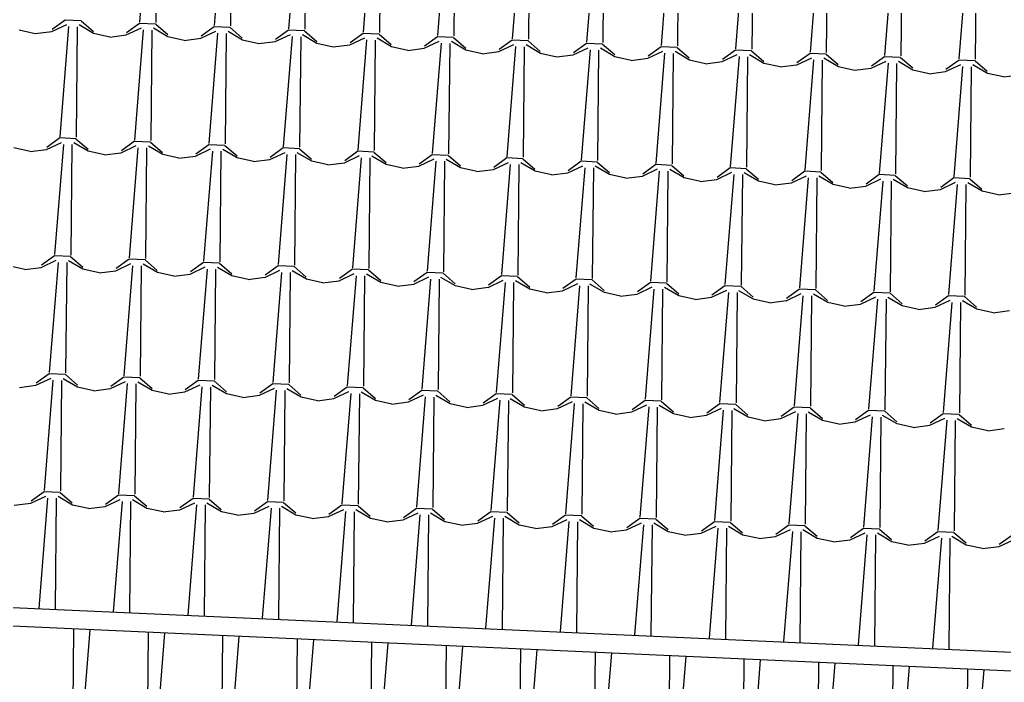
# Model space of a CAD drawing. Extents: x 1037 to 14540, y 1034 to 18285.
# Drawn here: x 7406 to 7722.9, y 1669.6 to 1882.9 of the extents above; entities that cross this region are included whole.
import ezdxf

# ---------------------------------------------------------------- set-up
doc = ezdxf.new("R2010")
doc.units = 0
doc.header["$LTSCALE"] = 100
doc.header["$MEASUREMENT"] = 0
doc.layers.get('0').update_dxf_attribs({"color": 240, "linetype": 'CONTINUOUS'})
doc.layers.add('proiezioni', color=252, linetype='CONTINUOUS')
doc.layers.add('retini copertura', color=32, linetype='CONTINUOUS')

# ---------------------------------------------------------------- blocks, each defined once
blk = doc.blocks.new('*X1853')
at = {"color": 0}
for p, q in [((20.8368, 16.4985), (20.8403, 16.8542)), ((20.8645, 16.4977), (20.8928, 16.8523)), ((21.0766, 16.4878), (21.08, 16.8435)), ((21.1042, 16.487), (21.1326, 16.8416)), ((21.3163, 16.477), (21.3198, 16.8327)), ((21.344, 16.4763), (21.3723, 16.8309)), ((21.5561, 16.4663), (21.5595, 16.822)), ((21.5837, 16.4655), (21.6121, 16.8201)), ((21.7959, 16.4556), (21.7993, 16.8113)), ((21.8235, 16.4548), (21.8518, 16.8094)), ((22.0356, 16.4448), (22.039, 16.8005)), ((22.0633, 16.4441), (22.0916, 16.7987)), ((22.2754, 16.4341), (22.2788, 16.7898)), ((22.303, 16.4334), (22.3314, 16.788)), ((22.5151, 16.4234), (22.5186, 16.7791)), ((22.5428, 16.4227), (22.5711, 16.7773)), ((22.7549, 16.4126), (22.7583, 16.7683)), ((22.7825, 16.4119), (22.8109, 16.7665)), ((22.9946, 16.4019), (22.9981, 16.7576)), ((23.0223, 16.4012), (23.0506, 16.7558)), ((23.2344, 16.3912), (23.2378, 16.7469)), ((23.262, 16.3905), (23.2904, 16.7451)), ((23.4742, 16.3804), (23.4776, 16.7361)), ((23.5018, 16.3798), (23.5302, 16.7344)), ((23.7139, 16.3697), (23.7173, 16.7254)), ((23.7416, 16.369), (23.7699, 16.7236))]:
    blk.add_line(p, q, dxfattribs=at)
blk = doc.blocks.new('*X1854')
at = {"color": 0}
for p, q in [((21.08, 19.1631), (21.0516, 18.8085)), ((21.1076, 19.1627), (21.1042, 18.807)), ((21.3197, 19.1524), (21.2914, 18.7978)), ((21.3474, 19.152), (21.344, 18.7963)), ((21.5595, 19.1417), (21.5312, 18.7871)), ((21.5872, 19.1413), (21.5837, 18.7856)), ((21.7993, 19.1309), (21.7709, 18.7763)), ((21.8269, 19.1305), (21.8235, 18.7748)), ((22.039, 19.1202), (22.0107, 18.7656)), ((22.0667, 19.1198), (22.0632, 18.7641)), ((22.2788, 19.1095), (22.2504, 18.7549)), ((22.3064, 19.1091), (22.303, 18.7534)), ((22.5185, 19.0988), (22.4902, 18.7442)), ((22.5462, 19.0983), (22.5428, 18.7426)), ((22.7583, 19.0881), (22.7299, 18.7335)), ((22.7859, 19.0876), (22.7825, 18.7319)), ((22.9981, 19.0773), (22.9697, 18.7227)), ((23.0257, 19.0769), (23.0223, 18.7212)), ((23.2378, 19.0666), (23.2095, 18.712)), ((23.2655, 19.0661), (23.262, 18.7104)), ((23.4776, 19.0559), (23.4492, 18.7013)), ((23.5052, 19.0554), (23.5018, 18.6997)), ((23.7173, 19.0452), (23.689, 18.6906)), ((23.745, 19.0447), (23.7415, 18.689)), ((20.769, 18.7782), (20.8175, 18.8011)), ((20.8119, 18.8151), (20.77, 18.7848)), ((20.8232, 18.7942), (20.7949, 18.4396)), ((20.8636, 18.8128), (20.812, 18.8151)), ((20.9032, 18.7722), (20.8569, 18.7994)), ((20.8636, 18.8128), (20.9027, 18.7789)), ((21.0517, 18.8044), (21.0098, 18.7741)), ((21.1034, 18.8021), (21.0517, 18.8044)), ((21.1034, 18.802), (21.1424, 18.7682)), ((20.7158, 18.7713), (20.6634, 18.783)), ((20.7158, 18.7714), (20.7689, 18.7783)), ((20.8509, 18.7938), (20.8475, 18.4381)), ((20.9555, 18.7606), (20.9032, 18.7722)), ((20.9555, 18.7606), (21.0087, 18.7676)), ((21.0087, 18.7675), (21.0572, 18.7904)), ((21.063, 18.7835), (21.0347, 18.4289)), ((21.0907, 18.7831), (21.0872, 18.4274)), ((21.1429, 18.7615), (21.0967, 18.7886)), ((21.2485, 18.7568), (21.297, 18.7797)), ((21.2915, 18.7937), (21.2495, 18.7634)), ((21.3028, 18.7728), (21.2744, 18.4182)), ((21.3431, 18.7913), (21.2915, 18.7936)), ((21.3304, 18.7724), (21.327, 18.4167)), ((21.3827, 18.7508), (21.3364, 18.7779)), ((21.3431, 18.7913), (21.3822, 18.7574)), ((21.4883, 18.7461), (21.5368, 18.7689)), ((21.5312, 18.7829), (21.4893, 18.7527)), ((21.5829, 18.7806), (21.5312, 18.7829)), ((21.6225, 18.74), (21.5762, 18.7672)), ((21.5829, 18.7806), (21.622, 18.7467)), ((21.771, 18.7722), (21.729, 18.7419)), ((21.8227, 18.7699), (21.771, 18.7722)), ((21.8226, 18.7699), (21.8617, 18.736)), ((21.1953, 18.7499), (21.1429, 18.7615)), ((21.1953, 18.7499), (21.2485, 18.7568)), ((21.435, 18.7391), (21.3827, 18.7508)), ((21.435, 18.7392), (21.4882, 18.7461)), ((21.5425, 18.762), (21.5142, 18.4074)), ((21.5702, 18.7616), (21.5667, 18.4059)), ((21.6748, 18.7284), (21.6224, 18.7401)), ((21.6748, 18.7285), (21.728, 18.7354)), ((21.728, 18.7353), (21.7765, 18.7582)), ((21.7823, 18.7513), (21.7539, 18.3967)), ((21.8099, 18.7509), (21.8065, 18.3952)), ((21.8622, 18.7293), (21.816, 18.7564)), ((21.9678, 18.7246), (22.0163, 18.7475)), ((22.0107, 18.7615), (21.9688, 18.7312)), ((22.022, 18.7406), (21.9937, 18.386)), ((22.0624, 18.7591), (22.0108, 18.7615)), ((22.0497, 18.7402), (22.0463, 18.3845)), ((22.102, 18.7186), (22.0557, 18.7457)), ((22.0624, 18.7591), (22.1015, 18.7252)), ((22.2075, 18.7139), (22.256, 18.7368)), ((22.2505, 18.7507), (22.2086, 18.7205)), ((22.3022, 18.7484), (22.2505, 18.7507)), ((22.3417, 18.7079), (22.2955, 18.735)), ((22.3022, 18.7484), (22.3412, 18.7145)), ((22.4903, 18.74), (22.4483, 18.7098)), ((22.5419, 18.7377), (22.4903, 18.74)), ((22.5419, 18.7377), (22.581, 18.7038)), ((21.9146, 18.7177), (21.8622, 18.7293)), ((21.9146, 18.7177), (21.9677, 18.7246)), ((22.1543, 18.707), (22.102, 18.7186)), ((22.1543, 18.707), (22.2075, 18.7139)), ((22.2618, 18.7299), (22.2334, 18.3753)), ((22.2894, 18.7295), (22.286, 18.3737)), ((22.3941, 18.6962), (22.3417, 18.7079)), ((22.3941, 18.6963), (22.4473, 18.7032)), ((22.4473, 18.7032), (22.4958, 18.726)), ((22.5016, 18.7192), (22.4732, 18.3646)), ((22.5292, 18.7187), (22.5258, 18.363)), ((22.5815, 18.6971), (22.5352, 18.7243)), ((22.6871, 18.6924), (22.7356, 18.7153)), ((22.73, 18.7293), (22.6881, 18.699)), ((22.7413, 18.7084), (22.713, 18.3538)), ((22.7817, 18.727), (22.73, 18.7293)), ((22.769, 18.708), (22.7655, 18.3523)), ((22.8213, 18.6864), (22.775, 18.7135)), ((22.7817, 18.727), (22.8208, 18.6931)), ((22.9268, 18.6817), (22.9753, 18.7046)), ((22.9698, 18.7186), (22.9278, 18.6883)), ((23.0215, 18.7162), (22.9698, 18.7185)), ((23.061, 18.6757), (23.0148, 18.7028)), ((23.0215, 18.7162), (23.0605, 18.6823)), ((23.2095, 18.7078), (23.1676, 18.6776)), ((23.2612, 18.7055), (23.2096, 18.7078)), ((23.2612, 18.7055), (23.3003, 18.6716)), ((22.6338, 18.6855), (22.5815, 18.6972)), ((22.6338, 18.6855), (22.687, 18.6925)), ((22.8736, 18.6748), (22.8212, 18.6864)), ((22.8736, 18.6748), (22.9268, 18.6817)), ((22.9811, 18.6977), (22.9527, 18.3431)), ((23.0087, 18.6973), (23.0053, 18.3415)), ((23.1134, 18.6641), (23.061, 18.6757)), ((23.1134, 18.6641), (23.1665, 18.671)), ((23.1666, 18.671), (23.2151, 18.6939)), ((23.2208, 18.687), (23.1925, 18.3324)), ((23.2485, 18.6865), (23.245, 18.3308)), ((23.3008, 18.665), (23.2545, 18.6921)), ((23.4063, 18.6602), (23.4548, 18.6831)), ((23.4493, 18.6971), (23.4074, 18.6668)), ((23.4606, 18.6763), (23.4322, 18.3217)), ((23.501, 18.6948), (23.4493, 18.6971)), ((23.4882, 18.6758), (23.4848, 18.3201)), ((23.5405, 18.6542), (23.4943, 18.6814)), ((23.501, 18.6948), (23.54, 18.6609)), ((23.6461, 18.6495), (23.6946, 18.6724)), ((23.6891, 18.6864), (23.6471, 18.6561)), ((23.7407, 18.6841), (23.6891, 18.6864)), ((23.7803, 18.6435), (23.734, 18.6706)), ((23.7407, 18.684), (23.7798, 18.6502)), ((23.3531, 18.6533), (23.3008, 18.665)), ((23.3531, 18.6534), (23.4063, 18.6603)), ((23.5929, 18.6426), (23.5405, 18.6542)), ((23.5929, 18.6426), (23.6461, 18.6496)), ((23.7003, 18.6655), (23.672, 18.3109)), ((23.728, 18.6651), (23.7246, 18.3093)), ((23.8326, 18.6319), (23.7803, 18.6435)), ((23.8326, 18.6319), (23.8858, 18.6388)), ((20.752, 18.3986), (20.8005, 18.4215)), ((20.795, 18.4355), (20.753, 18.4052)), ((20.8063, 18.4146), (20.7779, 18.06)), ((20.8466, 18.4332), (20.795, 18.4355)), ((20.8339, 18.4142), (20.8305, 18.0585)), ((20.8862, 18.3926), (20.8399, 18.4197)), ((20.8466, 18.4331), (20.8857, 18.3993)), ((21.0347, 18.4248), (20.9928, 18.3945)), ((21.0864, 18.4224), (21.0347, 18.4247)), ((21.0864, 18.4224), (21.1255, 18.3885)), ((21.2745, 18.414), (21.2325, 18.3838)), ((21.3262, 18.4117), (21.2745, 18.414)), ((20.6988, 18.3917), (20.6464, 18.4034)), ((20.6988, 18.3917), (20.752, 18.3987)), ((20.9385, 18.381), (20.8862, 18.3926)), ((20.9385, 18.381), (20.9917, 18.3879)), ((20.9918, 18.3879), (21.0403, 18.4108)), ((21.046, 18.4039), (21.0177, 18.0493)), ((21.0737, 18.4035), (21.0702, 18.0478)), ((21.126, 18.3819), (21.0797, 18.409)), ((21.2315, 18.3772), (21.28, 18.4001)), ((21.2858, 18.3931), (21.2574, 18.0385)), ((21.3134, 18.3928), (21.31, 18.037)), ((21.3657, 18.3711), (21.3195, 18.3983)), ((21.3261, 18.4117), (21.3652, 18.3778)), ((21.4713, 18.3664), (21.5198, 18.3893)), ((21.5142, 18.4033), (21.4723, 18.373)), ((21.5255, 18.3824), (21.4972, 18.0278)), ((21.5659, 18.401), (21.5142, 18.4033)), ((21.6055, 18.3604), (21.5592, 18.3876)), ((21.5659, 18.401), (21.605, 18.3671)), ((21.754, 18.3926), (21.712, 18.3623)), ((21.8057, 18.3902), (21.754, 18.3926)), ((21.8057, 18.3902), (21.8447, 18.3564)), ((21.1783, 18.3703), (21.1259, 18.3819)), ((21.1783, 18.3703), (21.2315, 18.3772)), ((21.4181, 18.3595), (21.3657, 18.3712)), ((21.4181, 18.3596), (21.4712, 18.3665)), ((21.5532, 18.382), (21.5498, 18.0263)), ((21.6578, 18.3488), (21.6055, 18.3604)), ((21.6578, 18.3488), (21.711, 18.3558)), ((21.711, 18.3557), (21.7595, 18.3786)), ((21.7653, 18.3717), (21.7369, 18.0171)), ((21.7929, 18.3713), (21.7895, 18.0156)), ((21.8452, 18.3497), (21.799, 18.3768)), ((21.9508, 18.345), (21.9993, 18.3679)), ((21.9938, 18.3818), (21.9518, 18.3516)), ((22.0051, 18.361), (21.9767, 18.0064)), ((22.0454, 18.3795), (21.9938, 18.3818)), ((22.0327, 18.3606), (22.0293, 18.0048)), ((22.085, 18.339), (22.0387, 18.3661)), ((22.0454, 18.3795), (22.0845, 18.3456)), ((22.1905, 18.3343), (22.2391, 18.3571)), ((22.2335, 18.3711), (22.1916, 18.3409)), ((22.2852, 18.3688), (22.2335, 18.3711)), ((22.3248, 18.3282), (22.2785, 18.3554)), ((22.2852, 18.3688), (22.3243, 18.3349)), ((22.4733, 18.3604), (22.4313, 18.3301)), ((22.525, 18.3581), (22.4733, 18.3604)), ((22.5249, 18.3581), (22.564, 18.3242)), ((21.8976, 18.3381), (21.8452, 18.3497)), ((21.8976, 18.3381), (21.9508, 18.345)), ((22.1373, 18.3273), (22.085, 18.339)), ((22.1373, 18.3274), (22.1905, 18.3343)), ((22.2448, 18.3503), (22.2165, 17.9957)), ((22.2725, 18.3498), (22.269, 17.9941)), ((22.3771, 18.3166), (22.3247, 18.3283)), ((22.3771, 18.3166), (22.4303, 18.3236)), ((22.4303, 18.3235), (22.4788, 18.3464)), ((22.4846, 18.3395), (22.4562, 17.9849)), ((22.5122, 18.3391), (22.5088, 17.9834)), ((22.5645, 18.3175), (22.5182, 18.3446)), ((22.6701, 18.3128), (22.7186, 18.3357)), ((22.713, 18.3497), (22.6711, 18.3194)), ((22.7243, 18.3288), (22.696, 17.9742)), ((22.7647, 18.3473), (22.713, 18.3497)), ((22.752, 18.3284), (22.7485, 17.9727)), ((22.8043, 18.3068), (22.758, 18.3339)), ((22.7647, 18.3473), (22.8038, 18.3134)), ((22.9098, 18.3021), (22.9583, 18.325)), ((22.9528, 18.3389), (22.9108, 18.3087)), ((23.0045, 18.3366), (22.9528, 18.3389)), ((23.044, 18.2961), (22.9978, 18.3232)), ((23.0045, 18.3366), (23.0435, 18.3027)), ((23.1926, 18.3282), (23.1506, 18.298)), ((23.2442, 18.3259), (23.1926, 18.3282)), ((23.2442, 18.3259), (23.2833, 18.292)), ((22.6169, 18.3059), (22.5645, 18.3175)), ((22.6169, 18.3059), (22.67, 18.3128)), ((22.8566, 18.2952), (22.8043, 18.3068)), ((22.8566, 18.2952), (22.9098, 18.3021)), ((22.9641, 18.3181), (22.9357, 17.9635)), ((22.9917, 18.3176), (22.9883, 17.9619)), ((23.0964, 18.2844), (23.044, 18.2961)), ((23.0964, 18.2845), (23.1496, 18.2914)), ((23.1496, 18.2913), (23.1981, 18.3142)), ((23.2038, 18.3074), (23.1755, 17.9528)), ((23.2315, 18.3069), (23.2281, 17.9512)), ((23.2838, 18.2853), (23.2375, 18.3125)), ((23.3893, 18.2806), (23.4379, 18.3035)), ((23.4323, 18.3175), (23.3904, 18.2872)), ((23.4436, 18.2966), (23.4152, 17.9421)), ((23.484, 18.3152), (23.4323, 18.3175)), ((23.4712, 18.2962), (23.4678, 17.9405)), ((23.5236, 18.2746), (23.4773, 18.3017)), ((23.484, 18.3151), (23.5231, 18.2813)), ((23.6291, 18.2699), (23.6776, 18.2928)), ((23.6721, 18.3068), (23.6301, 18.2765)), ((23.7238, 18.3044), (23.6721, 18.3067)), ((23.7633, 18.2639), (23.717, 18.291)), ((23.7237, 18.3044), (23.7628, 18.2705)), ((23.3361, 18.2737), (23.2838, 18.2853)), ((23.3361, 18.2737), (23.3893, 18.2807)), ((23.5759, 18.263), (23.5235, 18.2746)), ((23.5759, 18.263), (23.6291, 18.2699)), ((23.6834, 18.2859), (23.655, 17.9313)), ((23.711, 18.2854), (23.7076, 17.9297)), ((23.8157, 18.2522), (23.7633, 18.2639)), ((23.8157, 18.2523), (23.8688, 18.2592)), ((20.735, 18.019), (20.7835, 18.0419)), ((20.778, 18.0559), (20.736, 18.0256)), ((20.7893, 18.035), (20.7609, 17.6804)), ((20.8297, 18.0535), (20.778, 18.0559)), ((20.8169, 18.0346), (20.8135, 17.6789)), ((20.8692, 18.013), (20.8229, 18.0401)), ((20.8296, 18.0535), (20.8687, 18.0196)), ((21.0177, 18.0451), (20.9758, 18.0149)), ((21.0694, 18.0428), (21.0177, 18.0451)), ((21.0694, 18.0428), (21.1085, 18.0089)), ((21.2575, 18.0344), (21.2155, 18.0042)), ((21.3092, 18.0321), (21.2575, 18.0344)), ((20.6818, 18.0121), (20.6294, 18.0237)), ((20.6818, 18.0121), (20.735, 18.019)), ((20.9215, 18.0014), (20.8692, 18.013)), ((20.9215, 18.0014), (20.9747, 18.0083)), ((20.9748, 18.0083), (21.0233, 18.0312)), ((21.029, 18.0243), (21.0007, 17.6697)), ((21.0567, 18.0239), (21.0533, 17.6682)), ((21.109, 18.0023), (21.0627, 18.0294)), ((21.1613, 17.9906), (21.109, 18.0023)), ((21.2145, 17.9975), (21.263, 18.0204)), ((21.2688, 18.0135), (21.2404, 17.6589)), ((21.2964, 18.0131), (21.293, 17.6574)), ((21.3487, 17.9915), (21.3025, 18.0187)), ((21.3092, 18.0321), (21.3482, 17.9982)), ((21.4543, 17.9868), (21.5028, 18.0097)), ((21.4972, 18.0237), (21.4553, 17.9934)), ((21.5086, 18.0028), (21.4802, 17.6482)), ((21.5489, 18.0214), (21.4973, 18.0237)), ((21.5362, 18.0024), (21.5328, 17.6467)), ((21.5885, 17.9808), (21.5422, 18.0079)), ((21.5489, 18.0213), (21.588, 17.9875)), ((21.737, 18.013), (21.6951, 17.9827)), ((21.7887, 18.0106), (21.737, 18.0129)), ((21.7887, 18.0106), (21.8278, 17.9767)), ((21.9768, 18.0022), (21.9348, 17.972)), ((22.0285, 17.9999), (21.9768, 18.0022)), ((21.1613, 17.9907), (21.2145, 17.9976)), ((21.4011, 17.9799), (21.3487, 17.9915)), ((21.4011, 17.9799), (21.4543, 17.9869)), ((21.6408, 17.9692), (21.5885, 17.9808)), ((21.6408, 17.9692), (21.694, 17.9761)), ((21.694, 17.9761), (21.7426, 17.999)), ((21.7483, 17.9921), (21.72, 17.6375)), ((21.776, 17.9917), (21.7725, 17.636)), ((21.8283, 17.9701), (21.782, 17.9972)), ((21.8806, 17.9584), (21.8282, 17.9701)), ((21.9338, 17.9654), (21.9823, 17.9883)), ((21.9881, 17.9814), (21.9597, 17.6268)), ((22.0157, 17.9809), (22.0123, 17.6252)), ((22.068, 17.9593), (22.0217, 17.9865)), ((22.0284, 17.9999), (22.0675, 17.966)), ((22.1736, 17.9546), (22.2221, 17.9775)), ((22.2165, 17.9915), (22.1746, 17.9612)), ((22.2278, 17.9706), (22.1995, 17.616)), ((22.2682, 17.9892), (22.2165, 17.9915)), ((22.2555, 17.9702), (22.252, 17.6145)), ((22.3078, 17.9486), (22.2615, 17.9757)), ((22.2682, 17.9892), (22.3073, 17.9553)), ((22.4563, 17.9808), (22.4143, 17.9505)), ((22.508, 17.9784), (22.4563, 17.9808)), ((22.508, 17.9784), (22.547, 17.9446)), ((22.696, 17.97), (22.6541, 17.9398)), ((22.7477, 17.9677), (22.6961, 17.97)), ((21.8806, 17.9585), (21.9338, 17.9654)), ((22.1204, 17.9477), (22.068, 17.9594)), ((22.1203, 17.9478), (22.1735, 17.9547)), ((22.3601, 17.937), (22.3078, 17.9486)), ((22.3601, 17.937), (22.4133, 17.9439)), ((22.4133, 17.9439), (22.4618, 17.9668)), ((22.4676, 17.9599), (22.4392, 17.6053)), ((22.4952, 17.9595), (22.4918, 17.6038)), ((22.5475, 17.9379), (22.5013, 17.965)), ((22.6531, 17.9332), (22.7016, 17.9561)), ((22.7073, 17.9492), (22.679, 17.5946)), ((22.735, 17.9487), (22.7316, 17.593)), ((22.7873, 17.9272), (22.741, 17.9543)), ((22.7477, 17.9677), (22.7868, 17.9338)), ((22.8928, 17.9225), (22.9413, 17.9453)), ((22.9358, 17.9593), (22.8939, 17.9291)), ((22.9471, 17.9385), (22.9187, 17.5839)), ((22.9875, 17.957), (22.9358, 17.9593)), ((23.0271, 17.9164), (22.9808, 17.9436)), ((22.9875, 17.957), (23.0266, 17.9231)), ((23.1756, 17.9486), (23.1336, 17.9183)), ((23.2273, 17.9463), (23.1756, 17.9486)), ((23.2272, 17.9463), (23.2663, 17.9124)), ((22.5999, 17.9263), (22.5475, 17.9379)), ((22.5999, 17.9263), (22.6531, 17.9332)), ((22.8396, 17.9155), (22.7873, 17.9272)), ((22.8396, 17.9156), (22.8928, 17.9225)), ((22.9747, 17.938), (22.9713, 17.5823)), ((23.0794, 17.9048), (23.027, 17.9165)), ((23.0794, 17.9048), (23.1326, 17.9118)), ((23.1326, 17.9117), (23.1811, 17.9346)), ((23.1869, 17.9278), (23.1585, 17.5732)), ((23.2145, 17.9273), (23.2111, 17.5716)), ((23.2668, 17.9057), (23.2205, 17.9328)), ((23.3724, 17.901), (23.4209, 17.9239)), ((23.4153, 17.9379), (23.3734, 17.9076)), ((23.4266, 17.917), (23.3983, 17.5624)), ((23.467, 17.9355), (23.4153, 17.9378)), ((23.4543, 17.9165), (23.4508, 17.5608)), ((23.5066, 17.895), (23.4603, 17.9221)), ((23.467, 17.9355), (23.5061, 17.9016)), ((23.6121, 17.8903), (23.6606, 17.9132)), ((23.6551, 17.9271), (23.6131, 17.8969)), ((23.7068, 17.9248), (23.6551, 17.9271)), ((23.7463, 17.8843), (23.7001, 17.9114)), ((23.7068, 17.9248), (23.7458, 17.8909)), ((23.3192, 17.8941), (23.2668, 17.9057)), ((23.3191, 17.8941), (23.3723, 17.901)), ((23.5589, 17.8834), (23.5066, 17.895)), ((23.5589, 17.8834), (23.6121, 17.8903)), ((23.6664, 17.9063), (23.638, 17.5517)), ((23.694, 17.9058), (23.6906, 17.5501)), ((23.7987, 17.8726), (23.7463, 17.8843)), ((23.7987, 17.8727), (23.8519, 17.8796)), ((20.718, 17.6394), (20.7665, 17.6623)), ((20.761, 17.6762), (20.719, 17.646)), ((20.7723, 17.6554), (20.7439, 17.3008)), ((20.8127, 17.6739), (20.761, 17.6762)), ((20.7999, 17.655), (20.7965, 17.2993)), ((20.8522, 17.6334), (20.806, 17.6605)), ((20.8127, 17.6739), (20.8517, 17.64)), ((21.0007, 17.6655), (20.9588, 17.6353)), ((21.0524, 17.6632), (21.0008, 17.6655)), ((21.0524, 17.6632), (21.0915, 17.6293)), ((21.2405, 17.6548), (21.1986, 17.6245)), ((21.2922, 17.6525), (21.2405, 17.6548)), ((20.6648, 17.6325), (20.718, 17.6394)), ((20.9046, 17.6217), (20.8522, 17.6334)), ((20.9046, 17.6218), (20.9578, 17.6287)), ((20.9578, 17.6287), (21.0063, 17.6515)), ((21.012, 17.6446), (20.9837, 17.29)), ((21.0397, 17.6443), (21.0363, 17.2885)), ((21.092, 17.6226), (21.0457, 17.6498)), ((21.1443, 17.611), (21.092, 17.6226)), ((21.1975, 17.6179), (21.246, 17.6408)), ((21.2518, 17.6339), (21.2235, 17.2793)), ((21.2795, 17.6335), (21.276, 17.2778)), ((21.3318, 17.6119), (21.2855, 17.639)), ((21.2922, 17.6525), (21.3312, 17.6186)), ((21.4373, 17.6072), (21.4858, 17.6301)), ((21.4803, 17.6441), (21.4383, 17.6138)), ((21.4916, 17.6232), (21.4632, 17.2686)), ((21.5319, 17.6417), (21.4803, 17.644)), ((21.5192, 17.6228), (21.5158, 17.2671)), ((21.5715, 17.6012), (21.5252, 17.6283)), ((21.5319, 17.6417), (21.571, 17.6078)), ((21.72, 17.6333), (21.6781, 17.6031)), ((21.7717, 17.631), (21.72, 17.6333)), ((21.7717, 17.631), (21.8108, 17.5971)), ((21.9598, 17.6226), (21.9178, 17.5923)), ((22.0115, 17.6203), (21.9598, 17.6226)), ((21.1443, 17.611), (21.1975, 17.618)), ((21.3841, 17.6003), (21.3317, 17.6119)), ((21.3841, 17.6003), (21.4373, 17.6072)), ((21.6238, 17.5895), (21.5715, 17.6012)), ((21.6238, 17.5896), (21.677, 17.5965)), ((21.6771, 17.5965), (21.7256, 17.6194)), ((21.7313, 17.6125), (21.703, 17.2579)), ((21.759, 17.6121), (21.7555, 17.2563)), ((21.8113, 17.5905), (21.765, 17.6176)), ((21.8636, 17.5788), (21.8112, 17.5905)), ((21.9168, 17.5857), (21.9653, 17.6086)), ((21.9711, 17.6017), (21.9427, 17.2471)), ((21.9987, 17.6013), (21.9953, 17.2456)), ((22.051, 17.5797), (22.0048, 17.6069)), ((22.0115, 17.6203), (22.0505, 17.5864)), ((22.1566, 17.575), (22.2051, 17.5979)), ((22.1995, 17.6119), (22.1576, 17.5816)), ((22.2108, 17.591), (22.1825, 17.2364)), ((22.2512, 17.6096), (22.1996, 17.6119)), ((22.2385, 17.5906), (22.2351, 17.2349)), ((22.2908, 17.569), (22.2445, 17.5961)), ((22.2512, 17.6095), (22.2903, 17.5757)), ((22.4393, 17.6012), (22.3974, 17.5709)), ((22.491, 17.5988), (22.4393, 17.6011)), ((22.491, 17.5988), (22.53, 17.5649)), ((22.6791, 17.5904), (22.6371, 17.5602)), ((22.7307, 17.5881), (22.6791, 17.5904)), ((21.8636, 17.5789), (21.9168, 17.5858)), ((22.1034, 17.5681), (22.051, 17.5797)), ((22.1034, 17.5681), (22.1566, 17.5751)), ((22.3431, 17.5574), (22.2908, 17.569)), ((22.3431, 17.5574), (22.3963, 17.5643)), ((22.3963, 17.5643), (22.4448, 17.5872)), ((22.4506, 17.5803), (22.4222, 17.2257)), ((22.4782, 17.5799), (22.4748, 17.2241)), ((22.5305, 17.5583), (22.4843, 17.5854)), ((22.5829, 17.5466), (22.5305, 17.5583)), ((22.6361, 17.5536), (22.6846, 17.5765)), ((22.6904, 17.5696), (22.662, 17.215)), ((22.718, 17.5691), (22.7146, 17.2134)), ((22.7703, 17.5475), (22.724, 17.5747)), ((22.7307, 17.5881), (22.7698, 17.5542)), ((22.8759, 17.5428), (22.9244, 17.5657)), ((22.9188, 17.5797), (22.8769, 17.5494)), ((22.9301, 17.5589), (22.9018, 17.2043)), ((22.9705, 17.5774), (22.9188, 17.5797)), ((22.9578, 17.5584), (22.9543, 17.2027)), ((23.0101, 17.5368), (22.9638, 17.5639)), ((22.9705, 17.5774), (23.0096, 17.5435)), ((23.1586, 17.569), (23.1166, 17.5387)), ((23.2103, 17.5666), (23.1586, 17.569)), ((23.2103, 17.5666), (23.2493, 17.5328)), ((23.3983, 17.5582), (23.3564, 17.528)), ((23.45, 17.5559), (23.3984, 17.5582)), ((22.5829, 17.5467), (22.6361, 17.5536)), ((22.8226, 17.5359), (22.7703, 17.5476)), ((22.8226, 17.5359), (22.8758, 17.5429)), ((23.0624, 17.5252), (23.01, 17.5368)), ((23.0624, 17.5252), (23.1156, 17.5321)), ((23.1156, 17.5321), (23.1641, 17.555)), ((23.1699, 17.5481), (23.1415, 17.1935)), ((23.1975, 17.5477), (23.1941, 17.1919)), ((23.2498, 17.5261), (23.2036, 17.5532)), ((23.3554, 17.5214), (23.4039, 17.5443)), ((23.4096, 17.5374), (23.3813, 17.1828)), ((23.4373, 17.5369), (23.4338, 17.1812)), ((23.4896, 17.5154), (23.4433, 17.5425)), ((23.45, 17.5559), (23.4891, 17.522)), ((23.5951, 17.5107), (23.6436, 17.5335)), ((23.6381, 17.5475), (23.5962, 17.5173)), ((23.6494, 17.5267), (23.621, 17.1721)), ((23.6898, 17.5452), (23.6381, 17.5475)), ((23.7293, 17.5046), (23.6831, 17.5318)), ((23.6898, 17.5452), (23.7289, 17.5113)), ((23.3022, 17.5145), (23.2498, 17.5261)), ((23.3022, 17.5145), (23.3554, 17.5214)), ((23.5419, 17.5037), (23.4896, 17.5154)), ((23.5419, 17.5038), (23.5951, 17.5107)), ((23.677, 17.5262), (23.6736, 17.1705)), ((23.7817, 17.493), (23.7293, 17.5046)), ((23.7817, 17.493), (23.8349, 17.5)), ((20.701, 17.2598), (20.7495, 17.2827)), ((20.744, 17.2966), (20.7021, 17.2664)), ((20.7553, 17.2757), (20.727, 16.9211)), ((20.7957, 17.2943), (20.744, 17.2966)), ((20.783, 17.2754), (20.7795, 16.9197)), ((20.8352, 17.2537), (20.789, 17.2809)), ((20.7957, 17.2943), (20.8347, 17.2604)), ((20.9838, 17.2859), (20.9418, 17.2556)), ((21.0354, 17.2836), (20.9838, 17.2859)), ((21.0354, 17.2836), (21.0745, 17.2497)), ((21.2235, 17.2752), (21.1816, 17.2449)), ((21.2752, 17.2728), (21.2235, 17.2752)), ((21.2752, 17.2728), (21.3143, 17.2389)), ((20.6478, 17.2529), (20.701, 17.2598)), ((20.8876, 17.2421), (20.8352, 17.2538)), ((20.8876, 17.2421), (20.9408, 17.2491)), ((20.9408, 17.249), (20.9893, 17.2719)), ((20.9951, 17.265), (20.9667, 16.9104)), ((21.0227, 17.2646), (21.0193, 16.9089)), ((21.075, 17.243), (21.0287, 17.2701)), ((21.1273, 17.2314), (21.075, 17.243)), ((21.1806, 17.2383), (21.2291, 17.2612)), ((21.2348, 17.2543), (21.2065, 16.8997)), ((21.2625, 17.2539), (21.259, 16.8982)), ((21.3148, 17.2323), (21.2685, 17.2594)), ((21.4203, 17.2276), (21.4688, 17.2505)), ((21.4633, 17.2644), (21.4213, 17.2342)), ((21.4746, 17.2436), (21.4462, 16.889)), ((21.515, 17.2621), (21.4633, 17.2644)), ((21.5022, 17.2432), (21.4988, 16.8875)), ((21.5545, 17.2216), (21.5083, 17.2487)), ((21.5149, 17.2621), (21.554, 17.2282)), ((21.703, 17.2537), (21.6611, 17.2235)), ((21.7547, 17.2514), (21.7031, 17.2537)), ((21.7547, 17.2514), (21.7938, 17.2175)), ((21.9428, 17.243), (21.9009, 17.2127)), ((21.9945, 17.2407), (21.9428, 17.243)), ((21.1273, 17.2314), (21.1805, 17.2383)), ((21.3671, 17.2207), (21.3147, 17.2323)), ((21.3671, 17.2207), (21.4203, 17.2276)), ((21.6069, 17.2099), (21.5545, 17.2216)), ((21.6069, 17.21), (21.66, 17.2169)), ((21.6601, 17.2169), (21.7086, 17.2397)), ((21.7143, 17.2328), (21.686, 16.8782)), ((21.742, 17.2324), (21.7386, 16.8767)), ((21.7943, 17.2108), (21.748, 17.238)), ((21.8466, 17.1992), (21.7943, 17.2108)), ((21.8998, 17.2061), (21.9483, 17.229)), ((21.9541, 17.2221), (21.9257, 16.8675)), ((21.9817, 17.2217), (21.9783, 16.866)), ((22.034, 17.2001), (21.9878, 17.2272)), ((21.9945, 17.2407), (22.0335, 17.2068)), ((22.1396, 17.1954), (22.1881, 17.2183)), ((22.1826, 17.2323), (22.1406, 17.202)), ((22.1939, 17.2114), (22.1655, 16.8568)), ((22.2342, 17.2299), (22.1826, 17.2322)), ((22.2215, 17.211), (22.2181, 16.8553)), ((22.2738, 17.1894), (22.2275, 17.2165)), ((22.2342, 17.2299), (22.2733, 17.196)), ((22.4223, 17.2215), (22.3804, 17.1913)), ((22.474, 17.2192), (22.4223, 17.2215)), ((22.474, 17.2192), (22.5131, 17.1853)), ((22.6621, 17.2108), (22.6201, 17.1805)), ((22.7138, 17.2085), (22.6621, 17.2108)), ((21.8466, 17.1992), (21.8998, 17.2062)), ((22.0864, 17.1885), (22.034, 17.2001)), ((22.0864, 17.1885), (22.1396, 17.1954)), ((22.3261, 17.1777), (22.2738, 17.1894)), ((22.3261, 17.1778), (22.3793, 17.1847)), ((22.3794, 17.1847), (22.4279, 17.2076)), ((22.4336, 17.2007), (22.4053, 16.8461)), ((22.4613, 17.2002), (22.4578, 16.8445)), ((22.5136, 17.1787), (22.4673, 17.2058)), ((22.5659, 17.167), (22.5135, 17.1787)), ((22.6191, 17.1739), (22.6676, 17.1968)), ((22.6734, 17.19), (22.645, 16.8354)), ((22.701, 17.1895), (22.6976, 16.8338)), ((22.7533, 17.1679), (22.7071, 17.1951)), ((22.7137, 17.2085), (22.7528, 17.1746)), ((22.8589, 17.1632), (22.9074, 17.1861)), ((22.9018, 17.2001), (22.8599, 17.1698)), ((22.9131, 17.1792), (22.8848, 16.8246)), ((22.9535, 17.1978), (22.9019, 17.2001)), ((22.9408, 17.1788), (22.9373, 16.8231)), ((22.9931, 17.1572), (22.9468, 17.1843)), ((22.9535, 17.1977), (22.9926, 17.1639)), ((23.1416, 17.1893), (23.0997, 17.1591)), ((23.1933, 17.187), (23.1416, 17.1893)), ((23.1933, 17.187), (23.2323, 17.1531)), ((23.3814, 17.1786), (23.3394, 17.1484)), ((23.433, 17.1763), (23.3814, 17.1786)), ((22.5659, 17.167), (22.6191, 17.174)), ((22.8057, 17.1563), (22.7533, 17.1679)), ((22.8057, 17.1563), (22.8588, 17.1632)), ((23.0454, 17.1456), (22.9931, 17.1572)), ((23.0454, 17.1456), (23.0986, 17.1525)), ((23.0986, 17.1525), (23.1471, 17.1754)), ((23.1529, 17.1685), (23.1245, 16.8139)), ((23.1805, 17.168), (23.1771, 16.8123)), ((23.2328, 17.1465), (23.1866, 17.1736)), ((23.2852, 17.1348), (23.2328, 17.1465)), ((23.3384, 17.1418), (23.3869, 17.1646)), ((23.3926, 17.1578), (23.3643, 16.8032)), ((23.4203, 17.1573), (23.4169, 16.8016)), ((23.4726, 17.1357), (23.4263, 17.1629)), ((23.433, 17.1763), (23.4721, 17.1424)), ((23.5782, 17.131), (23.6267, 17.1539)), ((23.6211, 17.1679), (23.5792, 17.1376)), ((23.6324, 17.1471), (23.6041, 16.7925)), ((23.6728, 17.1656), (23.6211, 17.1679)), ((23.6601, 17.1466), (23.6566, 16.7909)), ((23.7124, 17.125), (23.6661, 17.1521)), ((23.6728, 17.1656), (23.7119, 17.1317)), ((23.8609, 17.1572), (23.8189, 17.1269)), ((23.2852, 17.1349), (23.3384, 17.1418)), ((23.5249, 17.1241), (23.4726, 17.1358)), ((23.5249, 17.1241), (23.5781, 17.1311)), ((23.7647, 17.1134), (23.7123, 17.125)), ((23.7647, 17.1134), (23.8179, 17.1203)), ((23.8179, 17.1203), (23.8664, 17.1432))]:
    blk.add_line(p, q, dxfattribs=at)

msp = doc.modelspace()

# ---------------------------------------------------------------- linework, layer by layer
at = {"layer": 'proiezioni'}
for p, q in [((6419.36, 1737.77), (9356.77, 1606.35)), ((6419.09, 1731.78), (9356.51, 1600.35))]:
    msp.add_line(p, q, dxfattribs=at)

# ---------------------------------------------------------------- block references
at = {"layer": 'retini copertura', "xscale": 100, "yscale": 100, "zscale": 100}
for name in ['*X1854', '*X1853']:
    msp.add_blockref(name, (5339.41, 1.3), dxfattribs=at)

doc.saveas('drawing.dxf')
